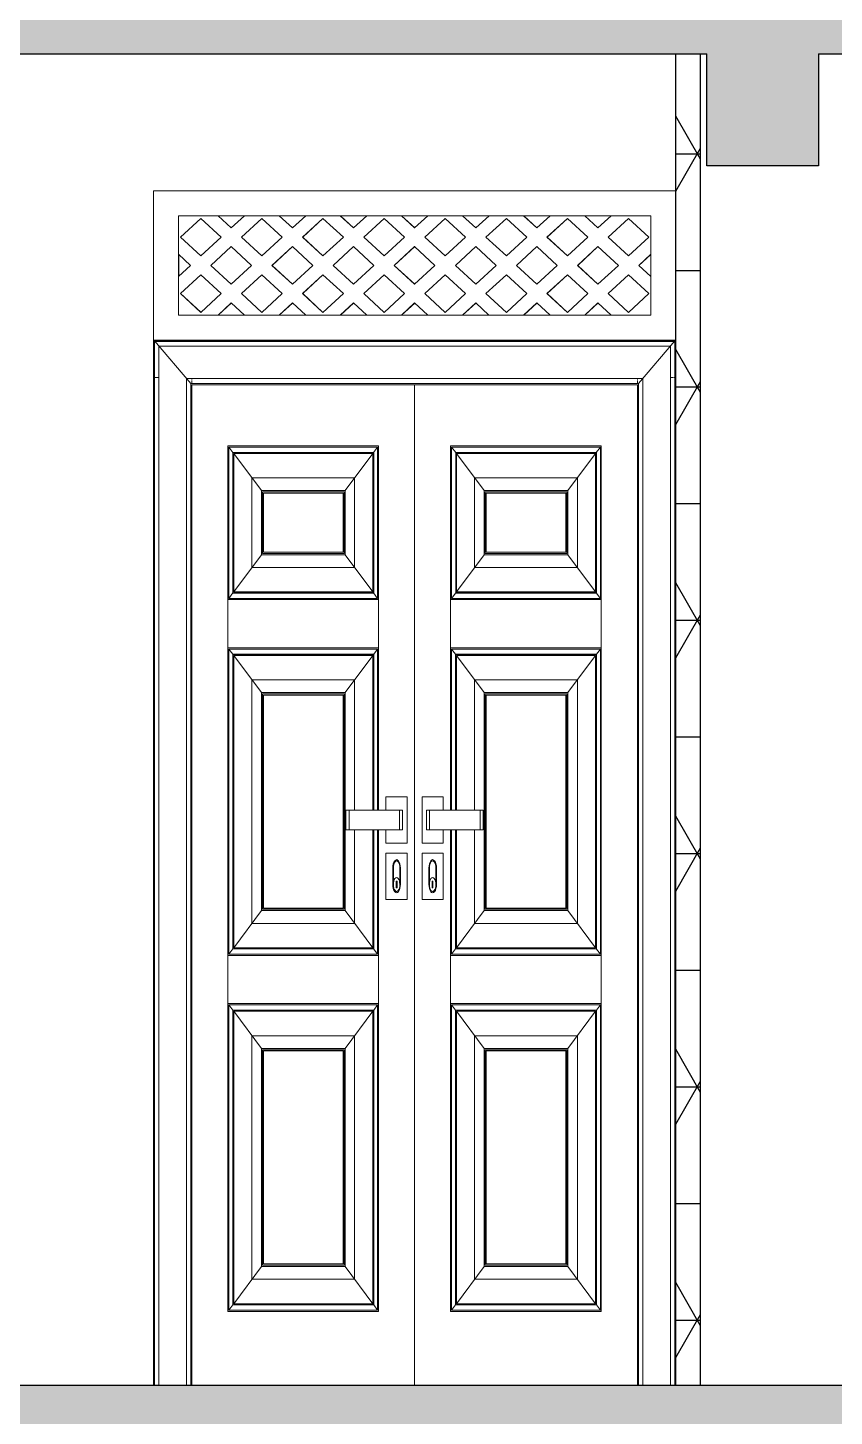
# Model space of a CAD drawing. Header units: inches. Extents: x -10117506 to -5032697, y -6529230 to -3253155.
# Drawn here: x -5057256.3 to -5057191.5, y -3256604.5 to -3256492.9 of the extents above; entities that cross this region are included whole.
import ezdxf

# ---------------------------------------------------------------- set-up
doc = ezdxf.new("R2010")
doc.units = ezdxf.units.IN
doc.header["$LTSCALE"] = 2
doc.header["$MEASUREMENT"] = 0
doc.linetypes.add('CENTER', pattern=[2, 1.25, -0.25, 0.25, -0.25])
doc.layers.get('0').update_dxf_attribs({"linetype": 'CONTINUOUS'})
doc.layers.add('A-Hatch', color=7, linetype='CONTINUOUS')
for name, color, linetype, lineweight in [('Annotate-Bold.w', 187, 'CONTINUOUS', 18), ('Door-Window', 47, 'CONTINUOUS', 15), ('F-FURNITURE', 30, 'CONTINUOUS', 13), ('HACTH', 253, 'CONTINUOUS', 5)]:
    doc.layers.add(name, color=color, linetype=linetype, lineweight=lineweight)
pattern_1 = [(50, (19335.599, 2800.1), (7.172601826, -0.62752135), [0.75, -8.25]), (355, (19335.599, 2800.1), (-1.387513336, 7.521921337), [0.6, -6.6]), (100.45144446, (19336.197, 2800.0476), (5.785088467, 6.89439991), [0.63740192, -7.01142112]), (46.1842, (19335.599, 2802.1), (10.672413307, -1.655192808), [1.125, -12.375]), (96.63563549, (19336.489, 2801.962), (9.346619457, 9.741186008), [0.95610342, -10.5171376]), (351.184164, (19335.599, 2802.1), (9.34661945, 9.741186003), [0.9, -9.90000001]), (21, (19336.599, 2801.6), (5.969070521, -4.0261889067), [0.75, -8.25]), (326, (19336.599, 2801.6), (2.433153319, 7.2515004505), [0.6, -6.6]), (71.45144474, (19337.097, 2801.2644), (8.402223767, 3.225311528), [0.6374019, -7.01142112]), (37.5, (19335.5992, 2800.1), (0.1215985532, 3.3289385383), [0, -6.52, 0, -6.7, 0, -6.625]), (7.5, (19335.5992, 2800.1), (2.6306953744, 3.9441171188), [0, -3.82, 0, -6.37, 0, -2.525]), (327.5, (19333.3692, 2800.1), (5.3382243617, -0.2255487173), [0, -2.5, 0, -7.8, 0, -10.35]), (317.5, (19332.3692, 2800.1), (5.8318616934, 1.0010498233), [0, -3.25, 0, -5.18, 0, -7.35])]

msp = doc.modelspace()

# ---------------------------------------------------------------- hatches: boundary and pattern name
at = {"layer": 'A-Hatch', "transparency": 33554661}
h = msp.add_hatch(dxfattribs=at)
h.set_pattern_fill('NET3', color=256, scale=75)
h.set_pattern_definition([(0, (19335.599, 2800.1), (0, 9.375), []), (60, (19335.599, 2800.1), (-8.11898816, 4.6875), []), (120, (19335.599, 2800.1), (-8.11898816, -4.6875), [])])
h.paths.add_polyline_path([(-5057202.21, -3256495), (-5057204.21, -3256495), (-5057204.21, -3256602), (-5057202.21, -3256602)])
at = {"layer": 'Door-Window', "linetype": 'ByBlock'}
h = msp.add_hatch(dxfattribs=at)
h.set_pattern_fill('AR-CONC', color=256)
h.set_pattern_definition(pattern_1)
h.paths.add_polyline_path([(-5057333.21, -3256495), (-5057333.21, -3256504), (-5057324.21, -3256504), (-5057324.21, -3256495), (-5057204.21, -3256495), (-5057201.71, -3256495), (-5057201.71, -3256504), (-5057192.71, -3256504), (-5057192.71, -3256495), (-5057167.67, -3256495), (-5057087.67, -3256439), (-5057044.18, -3256439), (-5057044.18, -3256434), (-5057099.24, -3256434), (-5057099.24, -3256441), (-5057109.24, -3256441), (-5057109.24, -3256448), (-5057119.24, -3256448), (-5057119.24, -3256455), (-5057129.24, -3256455), (-5057129.24, -3256462), (-5057139.24, -3256462), (-5057139.24, -3256469), (-5057149.24, -3256469), (-5057149.24, -3256476), (-5057159.24, -3256476), (-5057159.24, -3256483), (-5057169.24, -3256483), (-5057169.24, -3256490), (-5057204.21, -3256490), (-5057351.21, -3256490), (-5057351.21, -3256495)])
h = msp.add_hatch(dxfattribs=at)
h.set_pattern_fill('AR-CONC', color=256)
h.set_pattern_definition(pattern_1)
h.paths.add_polyline_path([(-5057324.21, -3256607), (-5057201.71, -3256607), (-5057201.71, -3256616), (-5057192.71, -3256616), (-5057192.71, -3256607), (-5057167.67, -3256607), (-5057087.67, -3256551), (-5057044.18, -3256551), (-5057044.18, -3256546), (-5057099.24, -3256546), (-5057099.24, -3256553), (-5057109.24, -3256553), (-5057109.24, -3256560), (-5057119.24, -3256560), (-5057119.24, -3256567), (-5057129.24, -3256567), (-5057129.24, -3256574), (-5057139.24, -3256574), (-5057139.24, -3256581), (-5057149.24, -3256581), (-5057149.24, -3256588), (-5057159.24, -3256588), (-5057159.24, -3256595), (-5057169.24, -3256595), (-5057169.24, -3256602), (-5057333.21, -3256602), (-5057333.21, -3256616), (-5057324.21, -3256616)])

# ---------------------------------------------------------------- linework, layer by layer
at = {"ltscale": 0.5}
for p, q in [((-5057324.21, -3256495), (-5057204.21, -3256495)), ((-5057204.21, -3256602), (-5057204.21, -3256495)), ((-5057204.21, -3256495), (-5057201.71, -3256495)), ((-5057202.21, -3256602), (-5057202.21, -3256495)), ((-5057192.71, -3256495), (-5057167.67, -3256495)), ((-5057333.21, -3256602), (-5057169.24, -3256602))]:
    msp.add_line(p, q, dxfattribs=at)
msp.add_lwpolyline([(-5057192.71, -3256495), (-5057192.71, -3256504), (-5057201.71, -3256504), (-5057201.71, -3256495)], dxfattribs=at)
at = {"layer": 'Annotate-Bold.w', "linetype": 'CENTER', "ltscale": 0.01}
msp.add_line((-5057389.75, -3256602), (-5057000.98, -3256602), dxfattribs=at)
at = {"layer": 'F-FURNITURE'}
for p, q in [((-5057246.21, -3256602), (-5057246.21, -3256506)), ((-5057246.21, -3256506), (-5057204.21, -3256506)), ((-5057244.21, -3256511.1), (-5057244.21, -3256508)), ((-5057244.21, -3256508), (-5057241.02, -3256508)), ((-5057244.05, -3256509.73), (-5057242.41, -3256508.22)), ((-5057244.04, -3256509.73), (-5057242.41, -3256508.23)), ((-5057242.41, -3256508.22), (-5057240.77, -3256509.73)), ((-5057239.95, -3256508.98), (-5057241.02, -3256508)), ((-5057241.02, -3256508), (-5057241.01, -3256508)), ((-5057239.95, -3256508.98), (-5057241.01, -3256508)), ((-5057238.89, -3256508), (-5057241.01, -3256508)), ((-5057238.89, -3256508), (-5057239.95, -3256508.98)), ((-5057239.13, -3256509.73), (-5057237.5, -3256508.22)), ((-5057239.13, -3256509.73), (-5057237.49, -3256508.23)), ((-5057238.89, -3256508), (-5057236.1, -3256508)), ((-5057237.5, -3256508.22), (-5057235.86, -3256509.73)), ((-5057235.04, -3256508.98), (-5057236.1, -3256508)), ((-5057235.04, -3256508.98), (-5057236.1, -3256508)), ((-5057236.1, -3256508), (-5057236.1, -3256508)), ((-5057233.97, -3256508), (-5057236.1, -3256508)), ((-5057233.97, -3256508), (-5057235.04, -3256508.98)), ((-5057234.22, -3256509.73), (-5057232.58, -3256508.22)), ((-5057234.21, -3256509.73), (-5057232.58, -3256508.23)), ((-5057233.97, -3256508), (-5057231.19, -3256508)), ((-5057232.58, -3256508.22), (-5057230.94, -3256509.73)), ((-5057230.12, -3256508.98), (-5057231.19, -3256508)), ((-5057231.19, -3256508), (-5057231.18, -3256508)), ((-5057230.12, -3256508.98), (-5057231.18, -3256508)), ((-5057229.06, -3256508), (-5057231.18, -3256508)), ((-5057229.06, -3256508), (-5057230.12, -3256508.98)), ((-5057229.3, -3256509.73), (-5057227.66, -3256508.22)), ((-5057229.3, -3256509.73), (-5057227.66, -3256508.23)), ((-5057229.06, -3256508), (-5057226.27, -3256508)), ((-5057227.66, -3256508.22), (-5057226.03, -3256509.73)), ((-5057225.21, -3256508.98), (-5057226.27, -3256508)), ((-5057226.27, -3256508), (-5057226.27, -3256508)), ((-5057225.2, -3256508.98), (-5057226.27, -3256508)), ((-5057224.14, -3256508), (-5057226.27, -3256508)), ((-5057224.14, -3256508), (-5057225.21, -3256508.98)), ((-5057224.39, -3256509.73), (-5057222.75, -3256508.22)), ((-5057224.38, -3256509.73), (-5057222.75, -3256508.23)), ((-5057224.14, -3256508), (-5057221.36, -3256508)), ((-5057222.75, -3256508.22), (-5057221.11, -3256509.73)), ((-5057220.29, -3256508.98), (-5057221.36, -3256508)), ((-5057221.36, -3256508), (-5057221.35, -3256508)), ((-5057220.29, -3256508.98), (-5057221.35, -3256508)), ((-5057219.22, -3256508), (-5057221.35, -3256508)), ((-5057219.22, -3256508), (-5057220.29, -3256508.98)), ((-5057219.47, -3256509.73), (-5057217.83, -3256508.22)), ((-5057219.47, -3256509.73), (-5057217.83, -3256508.23)), ((-5057219.22, -3256508), (-5057216.44, -3256508)), ((-5057217.83, -3256508.22), (-5057216.19, -3256509.73)), ((-5057215.37, -3256508.98), (-5057216.44, -3256508)), ((-5057216.44, -3256508), (-5057216.43, -3256508)), ((-5057215.37, -3256508.98), (-5057216.43, -3256508)), ((-5057214.31, -3256508), (-5057216.43, -3256508)), ((-5057214.31, -3256508), (-5057215.37, -3256508.98)), ((-5057214.56, -3256509.73), (-5057212.92, -3256508.22)), ((-5057214.55, -3256509.73), (-5057212.91, -3256508.23)), ((-5057214.31, -3256508), (-5057211.52, -3256508)), ((-5057212.92, -3256508.22), (-5057211.28, -3256509.73)), ((-5057210.46, -3256508.98), (-5057211.52, -3256508)), ((-5057211.52, -3256508), (-5057211.52, -3256508)), ((-5057210.46, -3256508.98), (-5057211.52, -3256508)), ((-5057209.39, -3256508), (-5057211.52, -3256508)), ((-5057209.39, -3256508), (-5057210.46, -3256508.98)), ((-5057209.64, -3256509.73), (-5057208, -3256508.23)), ((-5057209.63, -3256509.73), (-5057208, -3256508.23)), ((-5057209.39, -3256508), (-5057209.39, -3256508)), ((-5057209.39, -3256508), (-5057206.21, -3256508)), ((-5057206.21, -3256508), (-5057209.39, -3256508)), ((-5057208, -3256508.23), (-5057206.36, -3256509.73)), ((-5057206.21, -3256508), (-5057206.21, -3256511.1)), ((-5057206.21, -3256508), (-5057206.21, -3256508)), ((-5057242.41, -3256511.24), (-5057244.05, -3256509.73)), ((-5057244.05, -3256509.73), (-5057244.04, -3256509.73)), ((-5057242.41, -3256511.24), (-5057244.04, -3256509.73)), ((-5057240.77, -3256509.73), (-5057242.41, -3256511.24)), ((-5057241.59, -3256512), (-5057239.95, -3256510.49)), ((-5057241.59, -3256512), (-5057239.95, -3256510.49)), ((-5057239.95, -3256510.49), (-5057238.32, -3256512)), ((-5057237.5, -3256511.24), (-5057239.13, -3256509.73)), ((-5057239.13, -3256509.73), (-5057239.13, -3256509.73)), ((-5057237.49, -3256511.24), (-5057239.13, -3256509.73)), ((-5057235.86, -3256509.73), (-5057237.5, -3256511.24)), ((-5057236.68, -3256512), (-5057235.04, -3256510.49)), ((-5057236.67, -3256512), (-5057235.04, -3256510.49)), ((-5057235.04, -3256510.49), (-5057233.4, -3256512)), ((-5057232.58, -3256511.24), (-5057234.22, -3256509.73)), ((-5057234.22, -3256509.73), (-5057234.21, -3256509.73)), ((-5057232.58, -3256511.24), (-5057234.21, -3256509.73)), ((-5057230.94, -3256509.73), (-5057232.58, -3256511.24)), ((-5057231.76, -3256512), (-5057230.12, -3256510.49)), ((-5057231.76, -3256512), (-5057230.12, -3256510.49)), ((-5057230.12, -3256510.49), (-5057228.48, -3256512)), ((-5057227.66, -3256511.24), (-5057229.3, -3256509.73)), ((-5057229.3, -3256509.73), (-5057229.3, -3256509.73)), ((-5057227.66, -3256511.24), (-5057229.3, -3256509.73)), ((-5057226.03, -3256509.73), (-5057227.66, -3256511.24)), ((-5057226.85, -3256512), (-5057225.21, -3256510.49)), ((-5057226.84, -3256512), (-5057225.2, -3256510.49)), ((-5057225.21, -3256510.49), (-5057223.57, -3256512)), ((-5057222.75, -3256511.24), (-5057224.39, -3256509.73)), ((-5057224.39, -3256509.73), (-5057224.38, -3256509.73)), ((-5057222.75, -3256511.24), (-5057224.38, -3256509.73)), ((-5057221.11, -3256509.73), (-5057222.75, -3256511.24)), ((-5057221.93, -3256512), (-5057220.29, -3256510.49)), ((-5057221.92, -3256512), (-5057220.29, -3256510.49)), ((-5057220.29, -3256510.49), (-5057218.65, -3256512)), ((-5057217.83, -3256511.24), (-5057219.47, -3256509.73)), ((-5057217.83, -3256511.24), (-5057219.47, -3256509.73)), ((-5057219.47, -3256509.73), (-5057219.47, -3256509.73)), ((-5057216.19, -3256509.73), (-5057217.83, -3256511.24)), ((-5057217.01, -3256512), (-5057215.37, -3256510.49)), ((-5057217.01, -3256512), (-5057215.37, -3256510.49)), ((-5057215.37, -3256510.49), (-5057213.74, -3256512)), ((-5057212.92, -3256511.24), (-5057214.56, -3256509.73)), ((-5057214.56, -3256509.73), (-5057214.55, -3256509.73)), ((-5057212.91, -3256511.24), (-5057214.55, -3256509.73)), ((-5057211.28, -3256509.73), (-5057212.92, -3256511.24)), ((-5057212.1, -3256512), (-5057210.46, -3256510.49)), ((-5057212.09, -3256512), (-5057210.46, -3256510.49)), ((-5057210.46, -3256510.49), (-5057208.82, -3256512)), ((-5057208, -3256511.24), (-5057209.64, -3256509.73)), ((-5057209.64, -3256509.73), (-5057209.63, -3256509.73)), ((-5057208, -3256511.24), (-5057209.63, -3256509.73)), ((-5057206.36, -3256509.73), (-5057208, -3256511.24)), ((-5057244.21, -3256515.99), (-5057244.21, -3256511.1)), ((-5057244.21, -3256511.1), (-5057243.23, -3256512)), ((-5057244.18, -3256511.12), (-5057244.18, -3256512.87)), ((-5057207.18, -3256512), (-5057206.21, -3256511.1)), ((-5057207.18, -3256512), (-5057206.21, -3256511.11)), ((-5057206.21, -3256511.11), (-5057206.21, -3256511.1)), ((-5057206.21, -3256512.89), (-5057206.21, -3256511.11)), ((-5057243.23, -3256512), (-5057244.21, -3256512.89)), ((-5057244.05, -3256514.26), (-5057242.41, -3256512.75)), ((-5057244.05, -3256514.26), (-5057242.41, -3256512.75)), ((-5057242.41, -3256512.75), (-5057240.77, -3256514.26)), ((-5057239.95, -3256513.5), (-5057241.59, -3256512)), ((-5057241.59, -3256512), (-5057241.59, -3256512)), ((-5057239.95, -3256513.5), (-5057241.59, -3256512)), ((-5057238.32, -3256512), (-5057239.95, -3256513.5)), ((-5057239.14, -3256514.26), (-5057237.5, -3256512.75)), ((-5057239.13, -3256514.26), (-5057237.49, -3256512.75)), ((-5057237.5, -3256512.75), (-5057235.86, -3256514.26)), ((-5057235.04, -3256513.5), (-5057236.68, -3256512)), ((-5057236.68, -3256512), (-5057236.67, -3256512)), ((-5057235.04, -3256513.5), (-5057236.67, -3256512)), ((-5057233.4, -3256512), (-5057235.04, -3256513.5)), ((-5057234.22, -3256514.26), (-5057232.58, -3256512.75)), ((-5057234.21, -3256514.26), (-5057232.58, -3256512.75)), ((-5057232.58, -3256512.75), (-5057230.94, -3256514.26)), ((-5057230.12, -3256513.5), (-5057231.76, -3256512)), ((-5057231.76, -3256512), (-5057231.76, -3256512)), ((-5057230.12, -3256513.5), (-5057231.76, -3256512)), ((-5057228.48, -3256512), (-5057230.12, -3256513.5)), ((-5057229.3, -3256514.26), (-5057227.66, -3256512.75)), ((-5057229.3, -3256514.26), (-5057227.66, -3256512.75)), ((-5057227.66, -3256512.75), (-5057226.03, -3256514.26)), ((-5057225.21, -3256513.51), (-5057226.85, -3256512)), ((-5057226.85, -3256512), (-5057226.84, -3256512)), ((-5057225.2, -3256513.5), (-5057226.84, -3256512)), ((-5057223.57, -3256512), (-5057225.21, -3256513.51)), ((-5057224.39, -3256514.26), (-5057222.75, -3256512.75)), ((-5057224.38, -3256514.26), (-5057222.75, -3256512.75)), ((-5057222.75, -3256512.75), (-5057221.11, -3256514.26)), ((-5057220.29, -3256513.51), (-5057221.93, -3256512)), ((-5057221.93, -3256512), (-5057221.92, -3256512)), ((-5057220.29, -3256513.5), (-5057221.92, -3256512)), ((-5057218.65, -3256512), (-5057220.29, -3256513.51)), ((-5057219.47, -3256514.26), (-5057217.83, -3256512.75)), ((-5057219.47, -3256514.26), (-5057217.83, -3256512.75)), ((-5057217.83, -3256512.75), (-5057216.19, -3256514.26)), ((-5057215.37, -3256513.51), (-5057217.01, -3256512)), ((-5057217.01, -3256512), (-5057217.01, -3256512)), ((-5057215.37, -3256513.5), (-5057217.01, -3256512)), ((-5057213.74, -3256512), (-5057215.37, -3256513.51)), ((-5057214.56, -3256514.26), (-5057212.92, -3256512.75)), ((-5057214.55, -3256514.26), (-5057212.91, -3256512.75)), ((-5057212.92, -3256512.75), (-5057211.28, -3256514.26)), ((-5057210.46, -3256513.51), (-5057212.1, -3256512)), ((-5057212.1, -3256512), (-5057212.09, -3256512)), ((-5057210.46, -3256513.5), (-5057212.09, -3256512)), ((-5057208.82, -3256512), (-5057210.46, -3256513.51)), ((-5057209.64, -3256514.26), (-5057208, -3256512.75)), ((-5057209.63, -3256514.26), (-5057208, -3256512.75)), ((-5057208, -3256512.75), (-5057206.36, -3256514.26)), ((-5057206.21, -3256512.89), (-5057207.18, -3256512)), ((-5057206.21, -3256512.89), (-5057207.18, -3256512)), ((-5057207.18, -3256512), (-5057207.18, -3256512)), ((-5057206.21, -3256512.89), (-5057206.21, -3256516)), ((-5057206.21, -3256512.89), (-5057206.21, -3256512.89)), ((-5057242.41, -3256515.77), (-5057244.05, -3256514.26)), ((-5057242.41, -3256515.76), (-5057244.05, -3256514.26)), ((-5057244.05, -3256514.26), (-5057244.05, -3256514.26)), ((-5057240.77, -3256514.26), (-5057242.41, -3256515.77)), ((-5057241.02, -3256515.99), (-5057239.95, -3256515.01)), ((-5057241.01, -3256515.99), (-5057239.95, -3256515.02)), ((-5057239.95, -3256515.01), (-5057238.89, -3256515.99)), ((-5057237.5, -3256515.77), (-5057239.14, -3256514.26)), ((-5057239.14, -3256514.26), (-5057239.13, -3256514.26)), ((-5057237.49, -3256515.77), (-5057239.13, -3256514.26)), ((-5057235.86, -3256514.26), (-5057237.5, -3256515.77)), ((-5057236.1, -3256515.99), (-5057235.04, -3256515.01)), ((-5057236.1, -3256515.99), (-5057235.04, -3256515.02)), ((-5057235.04, -3256515.01), (-5057233.97, -3256515.99)), ((-5057232.58, -3256515.77), (-5057234.22, -3256514.26)), ((-5057234.22, -3256514.26), (-5057234.21, -3256514.26)), ((-5057232.58, -3256515.77), (-5057234.21, -3256514.26)), ((-5057230.94, -3256514.26), (-5057232.58, -3256515.77)), ((-5057231.19, -3256515.99), (-5057230.12, -3256515.01)), ((-5057231.18, -3256515.99), (-5057230.12, -3256515.02)), ((-5057230.12, -3256515.01), (-5057229.06, -3256515.99)), ((-5057227.66, -3256515.77), (-5057229.3, -3256514.26)), ((-5057227.66, -3256515.77), (-5057229.3, -3256514.26)), ((-5057229.3, -3256514.26), (-5057229.3, -3256514.26)), ((-5057226.03, -3256514.26), (-5057227.66, -3256515.77)), ((-5057226.27, -3256516), (-5057225.21, -3256515.01)), ((-5057226.27, -3256516), (-5057225.2, -3256515.02)), ((-5057225.21, -3256515.01), (-5057224.14, -3256516)), ((-5057222.75, -3256515.77), (-5057224.39, -3256514.26)), ((-5057224.39, -3256514.26), (-5057224.38, -3256514.26)), ((-5057222.75, -3256515.77), (-5057224.38, -3256514.26)), ((-5057221.11, -3256514.26), (-5057222.75, -3256515.77)), ((-5057221.36, -3256516), (-5057220.29, -3256515.01)), ((-5057221.35, -3256516), (-5057220.29, -3256515.02)), ((-5057220.29, -3256515.01), (-5057219.23, -3256516)), ((-5057217.83, -3256515.77), (-5057219.47, -3256514.26)), ((-5057219.47, -3256514.26), (-5057219.47, -3256514.26)), ((-5057217.83, -3256515.77), (-5057219.47, -3256514.26)), ((-5057216.19, -3256514.26), (-5057217.83, -3256515.77)), ((-5057216.44, -3256516), (-5057215.37, -3256515.01)), ((-5057216.43, -3256516), (-5057215.37, -3256515.02)), ((-5057215.37, -3256515.01), (-5057214.31, -3256516)), ((-5057212.92, -3256515.77), (-5057214.56, -3256514.26)), ((-5057214.56, -3256514.26), (-5057214.55, -3256514.26)), ((-5057212.91, -3256515.77), (-5057214.55, -3256514.26)), ((-5057211.28, -3256514.26), (-5057212.92, -3256515.77)), ((-5057211.52, -3256516), (-5057210.46, -3256515.01)), ((-5057211.52, -3256516), (-5057210.46, -3256515.02)), ((-5057210.46, -3256515.01), (-5057209.39, -3256516)), ((-5057208, -3256515.77), (-5057209.64, -3256514.26)), ((-5057209.64, -3256514.26), (-5057209.63, -3256514.26)), ((-5057208, -3256515.77), (-5057209.63, -3256514.26)), ((-5057206.36, -3256514.26), (-5057208, -3256515.77)), ((-5057244.21, -3256515.99), (-5057244.21, -3256516)), ((-5057241.02, -3256515.99), (-5057244.21, -3256515.99)), ((-5057244.21, -3256516), (-5057244.18, -3256516)), ((-5057244.18, -3256515.99), (-5057244.18, -3256516)), ((-5057244.18, -3256516), (-5057241.02, -3256515.99)), ((-5057241.02, -3256515.99), (-5057241.01, -3256515.99)), ((-5057241.01, -3256515.99), (-5057238.89, -3256515.99)), ((-5057236.1, -3256515.99), (-5057238.89, -3256515.99)), ((-5057236.1, -3256515.99), (-5057236.1, -3256515.99)), ((-5057236.1, -3256515.99), (-5057233.97, -3256515.99)), ((-5057231.19, -3256515.99), (-5057233.97, -3256515.99)), ((-5057231.18, -3256515.99), (-5057231.19, -3256515.99)), ((-5057231.18, -3256515.99), (-5057229.06, -3256515.99)), ((-5057226.27, -3256516), (-5057229.06, -3256515.99)), ((-5057226.27, -3256516), (-5057226.27, -3256516)), ((-5057226.27, -3256516), (-5057224.14, -3256516)), ((-5057221.36, -3256516), (-5057224.14, -3256516)), ((-5057221.35, -3256516), (-5057221.36, -3256516)), ((-5057221.35, -3256516), (-5057219.23, -3256516)), ((-5057216.44, -3256516), (-5057219.23, -3256516)), ((-5057216.44, -3256516), (-5057216.43, -3256516)), ((-5057216.43, -3256516), (-5057214.31, -3256516)), ((-5057211.52, -3256516), (-5057214.31, -3256516)), ((-5057211.52, -3256516), (-5057211.52, -3256516)), ((-5057211.52, -3256516), (-5057209.39, -3256516)), ((-5057206.21, -3256516), (-5057209.39, -3256516)), ((-5057246.21, -3256518), (-5057204.21, -3256518)), ((-5057246.14, -3256602), (-5057246.14, -3256518.07)), ((-5057246.14, -3256518.07), (-5057204.27, -3256518.07)), ((-5057246.14, -3256518.07), (-5057243.21, -3256521.5)), ((-5057246.12, -3256518.1), (-5057204.29, -3256518.1)), ((-5057246.12, -3256521), (-5057246.12, -3256518.1)), ((-5057245.78, -3256602), (-5057245.78, -3256518.5)), ((-5057245.78, -3256518.5), (-5057204.64, -3256518.5)), ((-5057204.27, -3256518.07), (-5057207.21, -3256521.5)), ((-5057204.64, -3256518.5), (-5057204.64, -3256602)), ((-5057204.29, -3256518.1), (-5057204.29, -3256602)), ((-5057204.27, -3256518.07), (-5057204.27, -3256602)), ((-5057246.12, -3256521), (-5057246.06, -3256521)), ((-5057246.12, -3256602), (-5057246.12, -3256521)), ((-5057246.02, -3256521), (-5057245.98, -3256521)), ((-5057245.93, -3256521), (-5057245.83, -3256521)), ((-5057243.55, -3256602), (-5057243.55, -3256521.1)), ((-5057243.55, -3256521.1), (-5057206.86, -3256521.1)), ((-5057243.21, -3256602), (-5057243.21, -3256521.5)), ((-5057243.21, -3256521.5), (-5057207.21, -3256521.5)), ((-5057243.12, -3256521.1), (-5057243.12, -3256521.15)), ((-5057243.12, -3256521.2), (-5057243.12, -3256521.25)), ((-5057243.12, -3256521.3), (-5057243.12, -3256521.38)), ((-5057243.12, -3256521.41), (-5057243.12, -3256521.5)), ((-5057243.12, -3256602), (-5057243.12, -3256521.6)), ((-5057243.12, -3256521.6), (-5057207.29, -3256521.6)), ((-5057225.21, -3256602), (-5057225.21, -3256521.6)), ((-5057207.29, -3256521.1), (-5057207.29, -3256521.15)), ((-5057207.29, -3256521.2), (-5057207.29, -3256521.25)), ((-5057207.29, -3256521.3), (-5057207.29, -3256521.38)), ((-5057207.29, -3256521.41), (-5057207.29, -3256521.5)), ((-5057207.29, -3256521.6), (-5057207.29, -3256602)), ((-5057207.21, -3256521.5), (-5057207.21, -3256602)), ((-5057206.86, -3256521.1), (-5057206.86, -3256602)), ((-5057204.64, -3256521), (-5057204.53, -3256521)), ((-5057204.48, -3256521), (-5057204.43, -3256521)), ((-5057204.39, -3256521), (-5057204.32, -3256521)), ((-5057240.23, -3256567.47), (-5057240.23, -3256526.49)), ((-5057228.1, -3256526.49), (-5057240.23, -3256526.49)), ((-5057240.15, -3256538.76), (-5057240.15, -3256526.6)), ((-5057240.15, -3256526.6), (-5057228.18, -3256526.6)), ((-5057240.15, -3256526.6), (-5057239.82, -3256527.04)), ((-5057239.82, -3256538.32), (-5057239.82, -3256527.04)), ((-5057239.82, -3256527.04), (-5057228.51, -3256527.04)), ((-5057239.76, -3256538.24), (-5057239.76, -3256527.11)), ((-5057239.76, -3256527.11), (-5057228.57, -3256527.11)), ((-5057237.52, -3256530.1), (-5057239.76, -3256527.11)), ((-5057228.57, -3256527.11), (-5057230.8, -3256530.1)), ((-5057228.57, -3256527.11), (-5057228.57, -3256538.24)), ((-5057228.51, -3256527.04), (-5057228.18, -3256526.6)), ((-5057228.51, -3256527.04), (-5057228.51, -3256538.32)), ((-5057228.49, -3256527.01), (-5057228.49, -3256538.35)), ((-5057228.18, -3256526.6), (-5057228.18, -3256538.76)), ((-5057228.1, -3256526.49), (-5057228.1, -3256555.77)), ((-5057222.31, -3256555.77), (-5057222.31, -3256526.49)), ((-5057210.19, -3256526.49), (-5057222.31, -3256526.49)), ((-5057222.23, -3256538.76), (-5057222.23, -3256526.6)), ((-5057222.23, -3256526.6), (-5057210.27, -3256526.6)), ((-5057222.23, -3256526.6), (-5057221.9, -3256527.04)), ((-5057221.9, -3256538.32), (-5057221.9, -3256527.04)), ((-5057221.9, -3256527.04), (-5057210.6, -3256527.04)), ((-5057221.85, -3256538.24), (-5057221.85, -3256527.11)), ((-5057221.85, -3256527.11), (-5057210.65, -3256527.11)), ((-5057219.61, -3256530.1), (-5057221.85, -3256527.11)), ((-5057210.65, -3256527.11), (-5057212.89, -3256530.1)), ((-5057210.65, -3256527.11), (-5057210.65, -3256538.24)), ((-5057210.6, -3256527.04), (-5057210.27, -3256526.6)), ((-5057210.6, -3256527.04), (-5057210.6, -3256538.32)), ((-5057210.57, -3256527.01), (-5057210.57, -3256538.35)), ((-5057210.27, -3256526.6), (-5057210.27, -3256538.76)), ((-5057210.19, -3256526.49), (-5057210.19, -3256567.47)), ((-5057230.03, -3256529.07), (-5057238.29, -3256529.07)), ((-5057238.29, -3256529.07), (-5057238.29, -3256536.28)), ((-5057230.03, -3256536.28), (-5057230.03, -3256529.07)), ((-5057212.12, -3256529.07), (-5057220.38, -3256529.07)), ((-5057220.38, -3256529.07), (-5057220.38, -3256536.28)), ((-5057212.12, -3256536.28), (-5057212.12, -3256529.07)), ((-5057230.8, -3256530.1), (-5057237.52, -3256530.1)), ((-5057237.52, -3256530.1), (-5057237.52, -3256535.25)), ((-5057237.45, -3256530.2), (-5057237.45, -3256535.15)), ((-5057230.88, -3256530.2), (-5057237.45, -3256530.2)), ((-5057237.37, -3256530.31), (-5057237.37, -3256535.05)), ((-5057230.96, -3256530.31), (-5057237.37, -3256530.31)), ((-5057230.96, -3256535.05), (-5057230.96, -3256530.31)), ((-5057230.88, -3256535.15), (-5057230.88, -3256530.2)), ((-5057230.8, -3256535.25), (-5057230.8, -3256530.1)), ((-5057212.89, -3256530.1), (-5057219.61, -3256530.1)), ((-5057219.61, -3256530.1), (-5057219.61, -3256535.25)), ((-5057219.53, -3256530.2), (-5057219.53, -3256535.15)), ((-5057212.97, -3256530.2), (-5057219.53, -3256530.2)), ((-5057219.45, -3256530.31), (-5057219.45, -3256535.05)), ((-5057213.04, -3256530.31), (-5057219.45, -3256530.31)), ((-5057213.04, -3256535.05), (-5057213.04, -3256530.31)), ((-5057212.97, -3256535.15), (-5057212.97, -3256530.2)), ((-5057212.89, -3256535.25), (-5057212.89, -3256530.1)), ((-5057239.76, -3256538.24), (-5057237.52, -3256535.25)), ((-5057237.52, -3256535.25), (-5057230.8, -3256535.25)), ((-5057237.45, -3256535.15), (-5057230.88, -3256535.15)), ((-5057237.37, -3256535.05), (-5057230.96, -3256535.05)), ((-5057230.8, -3256535.25), (-5057228.57, -3256538.24)), ((-5057221.85, -3256538.24), (-5057219.61, -3256535.25)), ((-5057219.61, -3256535.25), (-5057212.89, -3256535.25)), ((-5057219.53, -3256535.15), (-5057212.97, -3256535.15)), ((-5057219.45, -3256535.05), (-5057213.04, -3256535.05)), ((-5057212.89, -3256535.25), (-5057210.65, -3256538.24)), ((-5057238.29, -3256536.28), (-5057230.03, -3256536.28)), ((-5057220.38, -3256536.28), (-5057212.12, -3256536.28)), ((-5057240.15, -3256538.76), (-5057239.82, -3256538.32)), ((-5057228.49, -3256538.35), (-5057239.84, -3256538.35)), ((-5057228.51, -3256538.32), (-5057239.82, -3256538.32)), ((-5057228.57, -3256538.24), (-5057239.76, -3256538.24)), ((-5057228.18, -3256538.76), (-5057228.51, -3256538.32)), ((-5057222.23, -3256538.76), (-5057221.9, -3256538.32)), ((-5057210.57, -3256538.35), (-5057221.92, -3256538.35)), ((-5057210.6, -3256538.32), (-5057221.9, -3256538.32)), ((-5057210.65, -3256538.24), (-5057221.85, -3256538.24)), ((-5057210.27, -3256538.76), (-5057210.6, -3256538.32)), ((-5057228.1, -3256538.86), (-5057240.23, -3256538.86)), ((-5057228.18, -3256538.76), (-5057240.15, -3256538.76)), ((-5057210.19, -3256538.86), (-5057222.31, -3256538.86)), ((-5057210.27, -3256538.76), (-5057222.23, -3256538.76)), ((-5057228.1, -3256542.73), (-5057240.23, -3256542.73)), ((-5057240.15, -3256567.36), (-5057240.15, -3256542.83)), ((-5057240.15, -3256542.83), (-5057228.18, -3256542.83)), ((-5057240.15, -3256542.83), (-5057239.84, -3256543.24)), ((-5057228.18, -3256542.83), (-5057228.49, -3256543.24)), ((-5057228.18, -3256542.83), (-5057228.18, -3256555.77)), ((-5057210.19, -3256542.73), (-5057222.31, -3256542.73)), ((-5057222.23, -3256555.77), (-5057222.23, -3256542.83)), ((-5057222.23, -3256542.83), (-5057210.27, -3256542.83)), ((-5057222.23, -3256542.83), (-5057221.92, -3256543.24)), ((-5057210.27, -3256542.83), (-5057210.57, -3256543.24)), ((-5057210.27, -3256542.83), (-5057210.27, -3256567.36)), ((-5057239.84, -3256543.24), (-5057228.49, -3256543.24)), ((-5057239.84, -3256543.24), (-5057239.82, -3256543.27)), ((-5057239.82, -3256566.93), (-5057239.82, -3256543.27)), ((-5057239.82, -3256543.27), (-5057228.51, -3256543.27)), ((-5057237.52, -3256546.33), (-5057239.76, -3256543.35)), ((-5057239.76, -3256566.85), (-5057239.76, -3256543.35)), ((-5057239.76, -3256543.35), (-5057228.57, -3256543.35)), ((-5057228.57, -3256543.35), (-5057230.8, -3256546.33)), ((-5057228.57, -3256543.35), (-5057228.57, -3256555.77)), ((-5057228.49, -3256543.24), (-5057228.51, -3256543.27)), ((-5057228.51, -3256543.27), (-5057228.51, -3256555.77)), ((-5057228.49, -3256543.24), (-5057228.49, -3256555.77)), ((-5057221.92, -3256543.24), (-5057210.57, -3256543.24)), ((-5057221.92, -3256543.24), (-5057221.91, -3256543.27)), ((-5057221.91, -3256555.77), (-5057221.91, -3256543.27)), ((-5057221.91, -3256543.27), (-5057210.59, -3256543.27)), ((-5057219.61, -3256546.33), (-5057221.85, -3256543.35)), ((-5057221.85, -3256555.77), (-5057221.85, -3256543.35)), ((-5057221.85, -3256543.35), (-5057210.65, -3256543.35)), ((-5057210.65, -3256543.35), (-5057212.89, -3256546.33)), ((-5057210.65, -3256543.35), (-5057210.65, -3256566.85)), ((-5057210.57, -3256543.24), (-5057210.59, -3256543.27)), ((-5057210.59, -3256543.27), (-5057210.59, -3256566.93)), ((-5057210.57, -3256543.24), (-5057210.57, -3256566.95)), ((-5057238.29, -3256545.3), (-5057230.03, -3256545.3)), ((-5057238.29, -3256545.3), (-5057238.29, -3256564.89)), ((-5057230.03, -3256545.3), (-5057230.03, -3256555.77)), ((-5057220.38, -3256545.3), (-5057212.12, -3256545.3)), ((-5057220.38, -3256545.3), (-5057220.38, -3256555.77)), ((-5057212.12, -3256545.3), (-5057212.12, -3256564.89)), ((-5057237.52, -3256546.33), (-5057230.8, -3256546.33)), ((-5057237.52, -3256563.86), (-5057237.52, -3256546.33)), ((-5057230.8, -3256546.33), (-5057230.8, -3256563.86)), ((-5057219.61, -3256546.33), (-5057212.89, -3256546.33)), ((-5057219.61, -3256563.86), (-5057219.61, -3256546.33)), ((-5057212.89, -3256546.33), (-5057212.89, -3256563.86)), ((-5057230.88, -3256546.44), (-5057237.45, -3256546.44)), ((-5057237.45, -3256546.44), (-5057237.45, -3256563.75)), ((-5057230.96, -3256546.54), (-5057237.37, -3256546.54)), ((-5057237.37, -3256546.54), (-5057237.37, -3256563.65)), ((-5057230.96, -3256563.65), (-5057230.96, -3256546.54)), ((-5057230.88, -3256563.75), (-5057230.88, -3256546.44)), ((-5057212.97, -3256546.44), (-5057219.53, -3256546.44)), ((-5057219.53, -3256546.44), (-5057219.53, -3256563.75)), ((-5057213.04, -3256546.54), (-5057219.45, -3256546.54)), ((-5057219.45, -3256546.54), (-5057219.45, -3256563.65)), ((-5057213.04, -3256563.65), (-5057213.04, -3256546.54)), ((-5057212.97, -3256563.75), (-5057212.97, -3256546.44)), ((-5057227.51, -3256554.71), (-5057227.51, -3256555.77)), ((-5057225.8, -3256554.71), (-5057227.51, -3256554.71)), ((-5057225.8, -3256554.71), (-5057225.8, -3256558.43)), ((-5057222.91, -3256554.71), (-5057224.61, -3256554.71)), ((-5057224.61, -3256554.71), (-5057224.61, -3256558.43)), ((-5057222.91, -3256554.71), (-5057222.91, -3256555.77)), ((-5057230.73, -3256555.77), (-5057230.73, -3256557.37)), ((-5057230.73, -3256555.77), (-5057226.17, -3256555.77)), ((-5057230.48, -3256555.77), (-5057230.48, -3256557.37)), ((-5057226.41, -3256555.77), (-5057226.41, -3256557.37)), ((-5057226.17, -3256555.77), (-5057226.17, -3256557.37)), ((-5057224.25, -3256555.77), (-5057224.25, -3256557.37)), ((-5057219.69, -3256555.77), (-5057224.25, -3256555.77)), ((-5057224, -3256555.77), (-5057224, -3256557.37)), ((-5057219.93, -3256555.77), (-5057219.93, -3256557.37)), ((-5057219.69, -3256555.77), (-5057219.69, -3256557.37)), ((-5057230.73, -3256557.37), (-5057226.17, -3256557.37)), ((-5057230.03, -3256557.37), (-5057230.03, -3256564.89)), ((-5057228.57, -3256557.37), (-5057228.57, -3256566.85)), ((-5057228.51, -3256557.37), (-5057228.51, -3256566.93)), ((-5057228.49, -3256557.37), (-5057228.49, -3256566.95)), ((-5057228.18, -3256557.37), (-5057228.18, -3256567.36)), ((-5057228.1, -3256557.37), (-5057228.1, -3256567.47)), ((-5057227.51, -3256557.37), (-5057227.51, -3256558.43)), ((-5057219.69, -3256557.37), (-5057224.25, -3256557.37)), ((-5057222.91, -3256557.37), (-5057222.91, -3256558.43)), ((-5057222.31, -3256567.47), (-5057222.31, -3256557.37)), ((-5057222.23, -3256567.36), (-5057222.23, -3256557.37)), ((-5057221.91, -3256566.93), (-5057221.91, -3256557.37)), ((-5057221.85, -3256566.85), (-5057221.85, -3256557.37)), ((-5057220.38, -3256564.89), (-5057220.38, -3256557.37)), ((-5057227.51, -3256558.43), (-5057225.8, -3256558.43)), ((-5057224.61, -3256558.43), (-5057222.91, -3256558.43)), ((-5057227.51, -3256559.23), (-5057225.8, -3256559.23)), ((-5057227.51, -3256562.96), (-5057227.51, -3256559.23)), ((-5057226.73, -3256559.79), (-5057226.81, -3256559.85)), ((-5057226.65, -3256559.76), (-5057226.73, -3256559.79)), ((-5057226.58, -3256559.79), (-5057226.65, -3256559.76)), ((-5057226.5, -3256559.85), (-5057226.58, -3256559.79)), ((-5057225.8, -3256559.23), (-5057225.8, -3256562.96)), ((-5057224.61, -3256559.23), (-5057224.61, -3256562.96)), ((-5057222.91, -3256559.23), (-5057224.61, -3256559.23)), ((-5057223.91, -3256559.85), (-5057223.84, -3256559.79)), ((-5057223.84, -3256559.79), (-5057223.76, -3256559.76)), ((-5057223.76, -3256559.76), (-5057223.68, -3256559.79)), ((-5057223.68, -3256559.79), (-5057223.61, -3256559.85)), ((-5057222.91, -3256562.96), (-5057222.91, -3256559.23)), ((-5057226.95, -3256560.26), (-5057226.96, -3256560.43)), ((-5057226.96, -3256561.76), (-5057226.96, -3256560.43)), ((-5057226.92, -3256560.1), (-5057226.95, -3256560.26)), ((-5057226.87, -3256559.96), (-5057226.92, -3256560.1)), ((-5057226.91, -3256560.44), (-5057226.9, -3256560.28)), ((-5057226.91, -3256561.75), (-5057226.91, -3256560.44)), ((-5057226.9, -3256560.28), (-5057226.88, -3256560.15)), ((-5057226.88, -3256560.15), (-5057226.84, -3256560.03)), ((-5057226.81, -3256559.85), (-5057226.87, -3256559.96)), ((-5057226.84, -3256560.03), (-5057226.78, -3256559.94)), ((-5057226.78, -3256559.94), (-5057226.72, -3256559.88)), ((-5057226.72, -3256559.88), (-5057226.65, -3256559.86)), ((-5057226.65, -3256559.86), (-5057226.59, -3256559.88)), ((-5057226.59, -3256559.88), (-5057226.53, -3256559.94)), ((-5057226.53, -3256559.94), (-5057226.47, -3256560.03)), ((-5057226.44, -3256559.96), (-5057226.5, -3256559.85)), ((-5057226.47, -3256560.03), (-5057226.43, -3256560.15)), ((-5057226.39, -3256560.1), (-5057226.44, -3256559.96)), ((-5057226.43, -3256560.15), (-5057226.4, -3256560.28)), ((-5057226.4, -3256560.28), (-5057226.4, -3256560.44)), ((-5057226.4, -3256560.44), (-5057226.4, -3256561.75)), ((-5057226.36, -3256560.26), (-5057226.39, -3256560.1)), ((-5057226.35, -3256560.43), (-5057226.36, -3256560.26)), ((-5057226.35, -3256561.76), (-5057226.35, -3256560.43)), ((-5057224.06, -3256560.43), (-5057224.05, -3256560.26)), ((-5057224.06, -3256561.76), (-5057224.06, -3256560.43)), ((-5057224.05, -3256560.26), (-5057224.02, -3256560.1)), ((-5057224.02, -3256560.1), (-5057223.97, -3256559.96)), ((-5057224.01, -3256560.28), (-5057224.02, -3256560.44)), ((-5057224.02, -3256560.44), (-5057224.02, -3256561.75)), ((-5057223.98, -3256560.15), (-5057224.01, -3256560.28)), ((-5057223.94, -3256560.03), (-5057223.98, -3256560.15)), ((-5057223.97, -3256559.96), (-5057223.91, -3256559.85)), ((-5057223.89, -3256559.94), (-5057223.94, -3256560.03)), ((-5057223.83, -3256559.88), (-5057223.89, -3256559.94)), ((-5057223.76, -3256559.86), (-5057223.83, -3256559.88)), ((-5057223.69, -3256559.88), (-5057223.76, -3256559.86)), ((-5057223.63, -3256559.94), (-5057223.69, -3256559.88)), ((-5057223.58, -3256560.03), (-5057223.63, -3256559.94)), ((-5057223.61, -3256559.85), (-5057223.54, -3256559.96)), ((-5057223.54, -3256560.15), (-5057223.58, -3256560.03)), ((-5057223.54, -3256559.96), (-5057223.5, -3256560.1)), ((-5057223.51, -3256560.28), (-5057223.54, -3256560.15)), ((-5057223.5, -3256560.44), (-5057223.51, -3256560.28)), ((-5057223.5, -3256560.1), (-5057223.46, -3256560.26)), ((-5057223.5, -3256561.75), (-5057223.5, -3256560.44)), ((-5057223.46, -3256560.26), (-5057223.45, -3256560.43)), ((-5057223.45, -3256561.76), (-5057223.45, -3256560.43)), ((-5057226.96, -3256561.76), (-5057226.95, -3256561.93)), ((-5057226.95, -3256561.93), (-5057226.92, -3256562.09)), ((-5057226.9, -3256561.62), (-5057226.91, -3256561.75)), ((-5057226.91, -3256561.75), (-5057226.91, -3256561.76)), ((-5057226.91, -3256561.76), (-5057226.91, -3256561.77)), ((-5057226.91, -3256561.77), (-5057226.9, -3256561.91)), ((-5057226.88, -3256561.48), (-5057226.9, -3256561.62)), ((-5057226.9, -3256561.91), (-5057226.9, -3256561.91)), ((-5057226.9, -3256561.91), (-5057226.88, -3256562.04)), ((-5057226.84, -3256561.36), (-5057226.88, -3256561.48)), ((-5057226.88, -3256562.04), (-5057226.88, -3256562.05)), ((-5057226.88, -3256562.05), (-5057226.84, -3256562.16)), ((-5057226.79, -3256561.27), (-5057226.84, -3256561.36)), ((-5057226.72, -3256561.21), (-5057226.79, -3256561.27)), ((-5057226.66, -3256561.19), (-5057226.72, -3256561.21)), ((-5057226.68, -3256561.49), (-5057226.62, -3256561.49)), ((-5057226.68, -3256562.03), (-5057226.68, -3256561.49)), ((-5057226.62, -3256562.03), (-5057226.68, -3256562.03)), ((-5057226.59, -3256561.21), (-5057226.66, -3256561.19)), ((-5057226.62, -3256561.49), (-5057226.62, -3256562.03)), ((-5057226.53, -3256561.27), (-5057226.59, -3256561.21)), ((-5057226.47, -3256561.35), (-5057226.53, -3256561.27)), ((-5057226.43, -3256561.47), (-5057226.47, -3256561.35)), ((-5057226.47, -3256562.15), (-5057226.43, -3256562.04)), ((-5057226.41, -3256561.61), (-5057226.43, -3256561.47)), ((-5057226.43, -3256562.04), (-5057226.4, -3256561.91)), ((-5057226.43, -3256562.04), (-5057226.43, -3256562.04)), ((-5057226.4, -3256561.75), (-5057226.41, -3256561.61)), ((-5057226.4, -3256561.9), (-5057226.4, -3256561.75)), ((-5057226.4, -3256561.91), (-5057226.4, -3256561.9)), ((-5057226.39, -3256562.09), (-5057226.36, -3256561.93)), ((-5057226.36, -3256561.93), (-5057226.35, -3256561.76)), ((-5057224.05, -3256561.93), (-5057224.06, -3256561.76)), ((-5057224.02, -3256562.09), (-5057224.05, -3256561.93)), ((-5057224.02, -3256561.75), (-5057224.01, -3256561.61)), ((-5057224.01, -3256561.9), (-5057224.02, -3256561.75)), ((-5057224.01, -3256561.61), (-5057223.98, -3256561.47)), ((-5057224.01, -3256561.91), (-5057224.01, -3256561.9)), ((-5057223.98, -3256562.04), (-5057224.01, -3256561.91)), ((-5057223.98, -3256561.47), (-5057223.94, -3256561.35)), ((-5057223.98, -3256562.04), (-5057223.98, -3256562.04)), ((-5057223.94, -3256562.15), (-5057223.98, -3256562.04)), ((-5057223.94, -3256561.35), (-5057223.89, -3256561.27)), ((-5057223.89, -3256561.27), (-5057223.82, -3256561.21)), ((-5057223.82, -3256561.21), (-5057223.76, -3256561.19)), ((-5057223.79, -3256561.49), (-5057223.79, -3256562.03)), ((-5057223.73, -3256561.49), (-5057223.79, -3256561.49)), ((-5057223.79, -3256562.03), (-5057223.73, -3256562.03)), ((-5057223.76, -3256561.19), (-5057223.69, -3256561.21)), ((-5057223.73, -3256562.03), (-5057223.73, -3256561.49)), ((-5057223.69, -3256561.21), (-5057223.63, -3256561.27)), ((-5057223.63, -3256561.27), (-5057223.57, -3256561.36)), ((-5057223.54, -3256562.05), (-5057223.58, -3256562.16)), ((-5057223.57, -3256561.36), (-5057223.53, -3256561.48)), ((-5057223.51, -3256561.91), (-5057223.54, -3256562.04)), ((-5057223.54, -3256562.04), (-5057223.54, -3256562.05)), ((-5057223.53, -3256561.48), (-5057223.51, -3256561.62)), ((-5057223.51, -3256561.62), (-5057223.5, -3256561.75)), ((-5057223.5, -3256561.77), (-5057223.51, -3256561.91)), ((-5057223.51, -3256561.91), (-5057223.51, -3256561.91)), ((-5057223.5, -3256561.75), (-5057223.5, -3256561.76)), ((-5057223.5, -3256561.76), (-5057223.5, -3256561.77)), ((-5057223.46, -3256561.93), (-5057223.5, -3256562.09)), ((-5057223.45, -3256561.76), (-5057223.46, -3256561.93)), ((-5057225.8, -3256562.96), (-5057227.51, -3256562.96)), ((-5057226.92, -3256562.09), (-5057226.87, -3256562.23)), ((-5057226.87, -3256562.23), (-5057226.81, -3256562.34)), ((-5057226.84, -3256562.16), (-5057226.83, -3256562.16)), ((-5057226.83, -3256562.16), (-5057226.78, -3256562.25)), ((-5057226.81, -3256562.34), (-5057226.73, -3256562.4)), ((-5057226.78, -3256562.25), (-5057226.78, -3256562.25)), ((-5057226.78, -3256562.25), (-5057226.72, -3256562.3)), ((-5057226.73, -3256562.4), (-5057226.65, -3256562.42)), ((-5057226.72, -3256562.3), (-5057226.72, -3256562.31)), ((-5057226.72, -3256562.31), (-5057226.65, -3256562.32)), ((-5057226.65, -3256562.32), (-5057226.59, -3256562.3)), ((-5057226.65, -3256562.32), (-5057226.65, -3256562.32)), ((-5057226.65, -3256562.42), (-5057226.58, -3256562.4)), ((-5057226.59, -3256562.3), (-5057226.58, -3256562.3)), ((-5057226.58, -3256562.3), (-5057226.53, -3256562.25)), ((-5057226.58, -3256562.4), (-5057226.5, -3256562.34)), ((-5057226.53, -3256562.25), (-5057226.52, -3256562.25)), ((-5057226.52, -3256562.25), (-5057226.47, -3256562.16)), ((-5057226.5, -3256562.34), (-5057226.44, -3256562.23)), ((-5057226.47, -3256562.16), (-5057226.47, -3256562.15)), ((-5057226.44, -3256562.23), (-5057226.39, -3256562.09)), ((-5057224.61, -3256562.96), (-5057222.91, -3256562.96)), ((-5057223.97, -3256562.23), (-5057224.02, -3256562.09)), ((-5057223.91, -3256562.34), (-5057223.97, -3256562.23)), ((-5057223.94, -3256562.16), (-5057223.94, -3256562.15)), ((-5057223.89, -3256562.25), (-5057223.94, -3256562.16)), ((-5057223.84, -3256562.4), (-5057223.91, -3256562.34)), ((-5057223.89, -3256562.25), (-5057223.89, -3256562.25)), ((-5057223.83, -3256562.3), (-5057223.89, -3256562.25)), ((-5057223.76, -3256562.42), (-5057223.84, -3256562.4)), ((-5057223.76, -3256562.32), (-5057223.83, -3256562.3)), ((-5057223.83, -3256562.3), (-5057223.83, -3256562.3)), ((-5057223.69, -3256562.31), (-5057223.76, -3256562.32)), ((-5057223.76, -3256562.32), (-5057223.76, -3256562.32)), ((-5057223.68, -3256562.4), (-5057223.76, -3256562.42)), ((-5057223.63, -3256562.25), (-5057223.69, -3256562.3)), ((-5057223.69, -3256562.3), (-5057223.69, -3256562.31)), ((-5057223.61, -3256562.34), (-5057223.68, -3256562.4)), ((-5057223.58, -3256562.16), (-5057223.63, -3256562.25)), ((-5057223.63, -3256562.25), (-5057223.63, -3256562.25)), ((-5057223.54, -3256562.23), (-5057223.61, -3256562.34)), ((-5057223.58, -3256562.16), (-5057223.58, -3256562.16)), ((-5057223.5, -3256562.09), (-5057223.54, -3256562.23)), ((-5057239.76, -3256566.85), (-5057237.52, -3256563.86)), ((-5057230.8, -3256563.86), (-5057237.52, -3256563.86)), ((-5057237.45, -3256563.75), (-5057230.88, -3256563.75)), ((-5057237.37, -3256563.65), (-5057230.96, -3256563.65)), ((-5057230.8, -3256563.86), (-5057228.57, -3256566.85)), ((-5057221.85, -3256566.85), (-5057219.61, -3256563.86)), ((-5057212.89, -3256563.86), (-5057219.61, -3256563.86)), ((-5057219.53, -3256563.75), (-5057212.97, -3256563.75)), ((-5057219.45, -3256563.65), (-5057213.04, -3256563.65)), ((-5057212.89, -3256563.86), (-5057210.65, -3256566.85)), ((-5057230.03, -3256564.89), (-5057238.29, -3256564.89)), ((-5057212.12, -3256564.89), (-5057220.38, -3256564.89)), ((-5057240.23, -3256571.33), (-5057240.23, -3256567.47)), ((-5057228.1, -3256567.47), (-5057240.23, -3256567.47)), ((-5057240.15, -3256567.36), (-5057239.82, -3256566.93)), ((-5057228.18, -3256567.36), (-5057240.15, -3256567.36)), ((-5057228.51, -3256566.93), (-5057239.82, -3256566.93)), ((-5057228.57, -3256566.85), (-5057239.76, -3256566.85)), ((-5057228.49, -3256566.95), (-5057228.51, -3256566.93)), ((-5057228.18, -3256567.36), (-5057228.49, -3256566.95)), ((-5057228.1, -3256567.47), (-5057228.1, -3256571.33)), ((-5057222.31, -3256571.33), (-5057222.31, -3256567.47)), ((-5057210.19, -3256567.47), (-5057222.31, -3256567.47)), ((-5057222.23, -3256567.36), (-5057221.91, -3256566.93)), ((-5057210.27, -3256567.36), (-5057222.23, -3256567.36)), ((-5057210.59, -3256566.93), (-5057221.91, -3256566.93)), ((-5057210.65, -3256566.85), (-5057221.85, -3256566.85)), ((-5057210.57, -3256566.95), (-5057210.59, -3256566.93)), ((-5057210.27, -3256567.36), (-5057210.57, -3256566.95)), ((-5057210.19, -3256567.47), (-5057210.19, -3256571.33)), ((-5057240.23, -3256571.33), (-5057240.23, -3256596.07)), ((-5057228.1, -3256571.33), (-5057240.23, -3256571.33)), ((-5057240.15, -3256595.97), (-5057240.15, -3256571.43)), ((-5057240.15, -3256571.43), (-5057228.18, -3256571.43)), ((-5057240.15, -3256571.43), (-5057239.84, -3256571.85)), ((-5057239.84, -3256571.85), (-5057228.49, -3256571.85)), ((-5057239.84, -3256571.85), (-5057239.82, -3256571.87)), ((-5057239.82, -3256595.53), (-5057239.82, -3256571.87)), ((-5057239.82, -3256571.87), (-5057228.51, -3256571.87)), ((-5057237.52, -3256574.94), (-5057239.76, -3256571.95)), ((-5057239.76, -3256595.45), (-5057239.76, -3256571.95)), ((-5057239.76, -3256571.95), (-5057228.57, -3256571.95)), ((-5057228.57, -3256571.95), (-5057230.8, -3256574.94)), ((-5057228.57, -3256571.95), (-5057228.57, -3256595.45)), ((-5057228.49, -3256571.85), (-5057228.51, -3256571.87)), ((-5057228.51, -3256571.87), (-5057228.51, -3256595.53)), ((-5057228.18, -3256571.43), (-5057228.49, -3256571.85)), ((-5057228.49, -3256571.85), (-5057228.49, -3256595.55)), ((-5057228.18, -3256571.43), (-5057228.18, -3256595.97)), ((-5057228.1, -3256596.07), (-5057228.1, -3256571.33)), ((-5057222.31, -3256571.33), (-5057222.31, -3256596.07)), ((-5057210.19, -3256571.33), (-5057222.31, -3256571.33)), ((-5057222.23, -3256595.97), (-5057222.23, -3256571.43)), ((-5057222.23, -3256571.43), (-5057210.27, -3256571.43)), ((-5057222.23, -3256571.43), (-5057221.92, -3256571.85)), ((-5057221.92, -3256571.85), (-5057210.57, -3256571.85)), ((-5057221.92, -3256571.85), (-5057221.91, -3256571.87)), ((-5057221.91, -3256595.53), (-5057221.91, -3256571.87)), ((-5057221.91, -3256571.87), (-5057210.59, -3256571.87)), ((-5057219.61, -3256574.94), (-5057221.85, -3256571.95)), ((-5057221.85, -3256595.45), (-5057221.85, -3256571.95)), ((-5057221.85, -3256571.95), (-5057210.65, -3256571.95)), ((-5057210.65, -3256571.95), (-5057212.89, -3256574.94)), ((-5057210.65, -3256571.95), (-5057210.65, -3256595.45)), ((-5057210.57, -3256571.85), (-5057210.59, -3256571.87)), ((-5057210.59, -3256571.87), (-5057210.59, -3256595.53)), ((-5057210.27, -3256571.43), (-5057210.57, -3256571.85)), ((-5057210.57, -3256571.85), (-5057210.57, -3256595.55)), ((-5057210.27, -3256571.43), (-5057210.27, -3256595.97)), ((-5057210.19, -3256596.07), (-5057210.19, -3256571.33)), ((-5057238.29, -3256573.91), (-5057230.03, -3256573.91)), ((-5057238.29, -3256573.91), (-5057238.29, -3256593.49)), ((-5057230.03, -3256573.91), (-5057230.03, -3256593.49)), ((-5057220.38, -3256573.91), (-5057212.12, -3256573.91)), ((-5057220.38, -3256573.91), (-5057220.38, -3256593.49)), ((-5057212.12, -3256573.91), (-5057212.12, -3256593.49)), ((-5057237.52, -3256574.94), (-5057230.8, -3256574.94)), ((-5057237.52, -3256592.46), (-5057237.52, -3256574.94)), ((-5057230.88, -3256575.04), (-5057237.45, -3256575.04)), ((-5057237.45, -3256575.04), (-5057237.45, -3256592.36)), ((-5057230.96, -3256575.14), (-5057237.37, -3256575.14)), ((-5057237.37, -3256575.14), (-5057237.37, -3256592.26)), ((-5057230.96, -3256592.26), (-5057230.96, -3256575.14)), ((-5057230.88, -3256592.36), (-5057230.88, -3256575.04)), ((-5057230.8, -3256574.94), (-5057230.8, -3256592.46)), ((-5057219.61, -3256574.94), (-5057212.89, -3256574.94)), ((-5057219.61, -3256592.46), (-5057219.61, -3256574.94)), ((-5057212.97, -3256575.04), (-5057219.53, -3256575.04)), ((-5057219.53, -3256575.04), (-5057219.53, -3256592.36)), ((-5057213.04, -3256575.14), (-5057219.45, -3256575.14)), ((-5057219.45, -3256575.14), (-5057219.45, -3256592.26)), ((-5057213.04, -3256592.26), (-5057213.04, -3256575.14)), ((-5057212.97, -3256592.36), (-5057212.97, -3256575.04)), ((-5057212.89, -3256574.94), (-5057212.89, -3256592.46)), ((-5057239.76, -3256595.45), (-5057237.52, -3256592.46)), ((-5057230.8, -3256592.46), (-5057237.52, -3256592.46)), ((-5057237.45, -3256592.36), (-5057230.88, -3256592.36)), ((-5057237.37, -3256592.26), (-5057230.96, -3256592.26)), ((-5057230.8, -3256592.46), (-5057228.57, -3256595.45)), ((-5057221.85, -3256595.45), (-5057219.61, -3256592.46)), ((-5057212.89, -3256592.46), (-5057219.61, -3256592.46)), ((-5057219.53, -3256592.36), (-5057212.97, -3256592.36)), ((-5057219.45, -3256592.26), (-5057213.04, -3256592.26)), ((-5057212.89, -3256592.46), (-5057210.65, -3256595.45)), ((-5057230.03, -3256593.49), (-5057238.29, -3256593.49)), ((-5057212.12, -3256593.49), (-5057220.38, -3256593.49)), ((-5057240.15, -3256595.97), (-5057239.82, -3256595.53)), ((-5057228.51, -3256595.53), (-5057239.82, -3256595.53)), ((-5057228.57, -3256595.45), (-5057239.76, -3256595.45)), ((-5057228.49, -3256595.55), (-5057228.51, -3256595.53)), ((-5057222.23, -3256595.97), (-5057221.91, -3256595.53)), ((-5057210.59, -3256595.53), (-5057221.91, -3256595.53)), ((-5057210.65, -3256595.45), (-5057221.85, -3256595.45)), ((-5057210.57, -3256595.55), (-5057210.59, -3256595.53)), ((-5057228.1, -3256596.07), (-5057240.23, -3256596.07)), ((-5057228.18, -3256595.97), (-5057240.15, -3256595.97)), ((-5057228.18, -3256595.97), (-5057228.49, -3256595.55)), ((-5057210.19, -3256596.07), (-5057222.31, -3256596.07)), ((-5057210.27, -3256595.97), (-5057222.23, -3256595.97)), ((-5057210.27, -3256595.97), (-5057210.57, -3256595.55))]:
    msp.add_line(p, q, dxfattribs=at)
at = {"layer": 'HACTH'}
msp.add_line((-5057204.21, -3256506), (-5057204.21, -3256506), dxfattribs=at)

doc.saveas('drawing.dxf')
